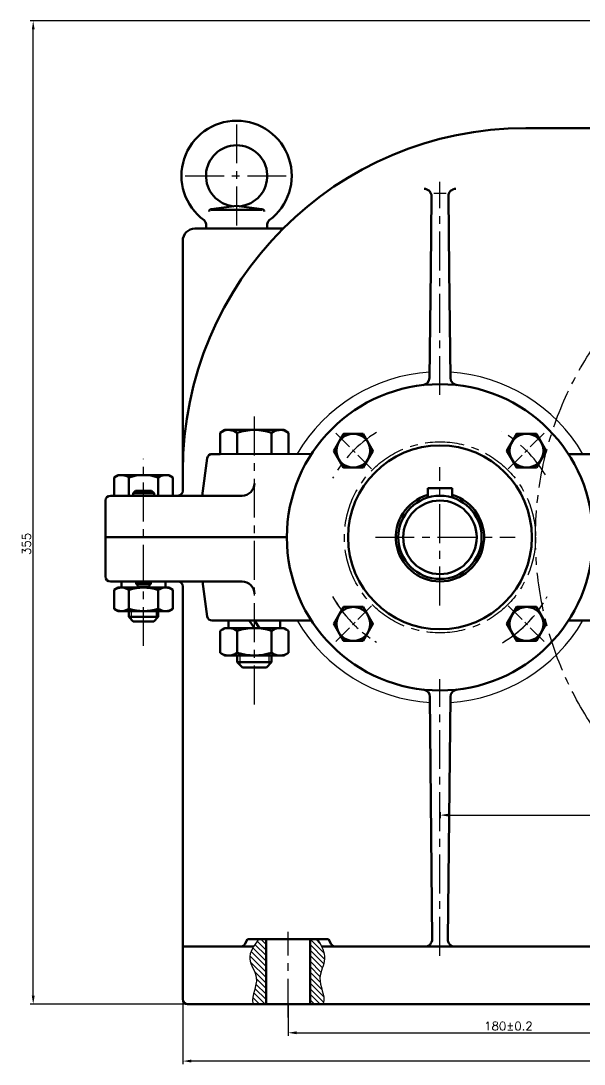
# Model space of a CAD drawing. Header units: millimetres. Extents: x -71 to 1456, y 37 to 827.
# Drawn here: x -71.3 to 158.6, y 383.9 to 809.6 of the extents above; entities that cross this region are included whole.
import ezdxf

# ---------------------------------------------------------------- set-up
doc = ezdxf.new("R2010")
doc.units = ezdxf.units.MM
doc.header["$LTSCALE"] = 0.5
doc.header["$PDMODE"] = 33
doc.header["$PDSIZE"] = 1
doc.linetypes.add('CENTER', pattern=[50.8, 31.75, -6.35, 6.35, -6.35])
doc.layers.add('BOL', color=7, linetype='Continuous', lineweight=50)
for name, color, linetype in [('CEN', 1, 'CENTER'), ('DIM', 124, 'Continuous'), ('HAT', 3, 'Continuous'), ('THIN', 151, 'Continuous')]:
    doc.layers.add(name, color=color, linetype=linetype)
doc.styles.add('DIM', font='simplex.shx')
doc.dimstyles.new('ISO', dxfattribs={"dimscale": 0, "dimtxt": 3.5, "dimasz": 3.5, "dimexe": 1.25, "dimexo": 0, "dimgap": 1, "dimtad": 1, "dimtoh": 1, "dimtxsty": 'DIM', "dimcen": 2.5, "dimadec": 0, "dimazin": 0, "dimtfac": 1, "dimtmove": 0, "dimatfit": 3, "dimfxl": 1, "dimarcsym": 0})

# ---------------------------------------------------------------- blocks, each defined once
blk = doc.blocks.new('*D29')
at = {"layer": 'Defpoints', "color": 0, "transparency": 16777216}
for p in [(-66.25, 809.6), (191.16, 809.6), (-3.22, 408.36)]:
    blk.add_point(p, dxfattribs=at)
at = {"layer": 'DIM', "color": 0, "lineweight": -2, "transparency": 16777216}
for p, q in [((191.16, 809.6), (-67.5, 809.6)), ((-66.25, 411.86), (-66.25, 806.1)), ((-3.22, 408.36), (-67.5, 408.36))]:
    blk.add_line(p, q, dxfattribs=at)
at = {"layer": 'DIM', "color": 0, "transparency": 16777216}
for points in [[(-66.83, 806.1), (-65.66, 806.1), (-66.25, 809.6)], [(-66.83, 411.86), (-65.66, 411.86), (-66.25, 408.36)]]:
    blk.add_solid(points, dxfattribs=at)
at = {"layer": 'DIM', "color": 0, "transparency": 16777216, "insert": (-69, 596.17), "char_height": 3.5, "attachment_point": 5, "rotation": 90, "style": 'DIM'}
blk.add_mtext('{\\Fsimplex|c163;355}', dxfattribs=at)
blk = doc.blocks.new('*D32')
at = {"layer": 'Defpoints', "color": 0, "transparency": 16777216}
for p in [(-5.22, 410.36), (442.78, 410.36), (-5.22, 385.14)]:
    blk.add_point(p, dxfattribs=at)
at = {"layer": 'DIM', "color": 0, "lineweight": -2, "transparency": 16777216}
for p, q in [((-5.22, 410.36), (-5.22, 383.89)), ((442.78, 410.36), (442.78, 383.89)), ((439.28, 385.14), (-1.72, 385.14))]:
    blk.add_line(p, q, dxfattribs=at)
at = {"layer": 'DIM', "color": 0, "transparency": 16777216}
for points in [[(-1.72, 385.73), (-1.72, 384.56), (-5.22, 385.14)], [(439.28, 385.73), (439.28, 384.56), (442.78, 385.14)]]:
    blk.add_solid(points, dxfattribs=at)
at = {"layer": 'DIM', "color": 0, "transparency": 16777216, "insert": (217.89, 387.89), "char_height": 3.5, "attachment_point": 5, "style": 'DIM'}
blk.add_mtext('448', dxfattribs=at)
blk = doc.blocks.new('*D91')
at = {"layer": 'Defpoints', "color": 0, "transparency": 16777216}
for p in [(99.83, 486.7), (277.83, 486.5), (277.83, 485.5)]:
    blk.add_point(p, dxfattribs=at)
at = {"layer": 'DIM', "color": 0, "lineweight": -2, "transparency": 16777216}
for p, q in [((99.83, 486.7), (99.83, 484.25)), ((103.33, 485.5), (274.33, 485.5)), ((277.83, 486.5), (277.83, 484.25))]:
    blk.add_line(p, q, dxfattribs=at)
at = {"layer": 'DIM', "color": 0, "transparency": 16777216}
for points in [[(103.33, 486.09), (103.33, 484.92), (99.83, 485.5)], [(274.33, 486.09), (274.33, 484.92), (277.83, 485.5)]]:
    blk.add_solid(points, dxfattribs=at)
at = {"layer": 'DIM', "color": 0, "transparency": 16777216, "insert": (172.91, 488.25), "char_height": 3.5, "attachment_point": 5, "style": 'DIM'}
blk.add_mtext('178%%P{\\Fsimplex|c163;0.08}', dxfattribs=at)
blk = doc.blocks.new('*D94')
at = {"layer": 'Defpoints', "color": 0, "transparency": 16777216}
for p in [(37.78, 408.36), (217.78, 402.86), (217.78, 396.69)]:
    blk.add_point(p, dxfattribs=at)
at = {"layer": 'DIM', "color": 0, "lineweight": -2, "transparency": 16777216}
for p, q in [((37.78, 408.36), (37.78, 395.44)), ((217.78, 402.86), (217.78, 395.44)), ((41.28, 396.69), (214.28, 396.69))]:
    blk.add_line(p, q, dxfattribs=at)
at = {"layer": 'DIM', "color": 0, "transparency": 16777216}
for points in [[(41.28, 397.27), (41.28, 396.1), (37.78, 396.69)], [(214.28, 397.27), (214.28, 396.1), (217.78, 396.69)]]:
    blk.add_solid(points, dxfattribs=at)
at = {"layer": 'DIM', "color": 0, "transparency": 16777216, "insert": (127.73, 399.44), "char_height": 3.5, "width": 21.1547, "attachment_point": 5, "style": 'DIM'}
blk.add_mtext('180{\\Fsimplex|c163;%%P0.2}', dxfattribs=at)

msp = doc.modelspace()

# ---------------------------------------------------------------- hatches: boundary and pattern name
at = {"layer": 'HAT'}
h = msp.add_hatch(dxfattribs=at)
h.set_pattern_fill('LINE', color=256, scale=0.5, angle=135)
h.set_pattern_definition([(135, (0, -10), (-1.122532, -1.122532), [])])
edge = h.paths.add_edge_path()
edge.add_line((365.123, 598.857), (354.488, 598.857))
edge.add_spline(control_points=[(354.488, 598.857), (354.663, 593.101), (361.212, 582.11), (359.067, 570.484), (358.029, 564.857)], knot_values=[34.4400334, 34.4400334, 34.4400334, 34.4400334, 52.3153751, 69.0816536, 69.0816536, 69.0816536, 69.0816536], degree=3, periodic=0)
edge.add_line((358.029, 564.857), (365.123, 564.857))
edge.add_line((365.123, 564.857), (365.123, 598.857))
edge = h.paths.add_edge_path()
edge.add_spline(control_points=[(388.202, 564.857), (389.309, 570.401), (391.54, 581.577), (392.57, 593.163), (391.763, 598.857)], knot_values=[34.431997, 34.431997, 34.431997, 34.431997, 51.4347584, 68.7114822, 68.7114822, 68.7114822, 68.7114822], degree=3, periodic=0)
edge.add_line((391.763, 598.857), (381.123, 598.857))
edge.add_line((381.123, 598.857), (381.123, 564.857))
edge.add_line((381.123, 564.857), (385.173, 564.857))
edge.add_line((385.173, 564.857), (388.202, 564.857))
edge = h.paths.add_edge_path()
edge.add_line((451.487, 598.857), (434.19, 598.857))
edge.add_line((434.19, 598.857), (434.19, 561.849))
edge.add_spline(control_points=[(434.19, 561.849), (436.525, 559.886), (439.652, 558.796), (442.779, 557.705)], knot_values=[0, 0, 0, 0, 9.5368577, 9.5368577, 9.5368577, 9.5368577], degree=3, periodic=0)
edge.add_line((442.779, 557.705), (442.779, 578.857))
edge.add_arc((444.779, 578.857), 2, 90, 180, ccw=False)
edge.add_line((444.779, 580.857), (445.033, 580.857))
edge.add_line((445.033, 580.857), (445.287, 580.857))
edge.add_line((445.287, 580.857), (451.487, 580.857))
edge.add_line((451.487, 580.857), (451.487, 598.857))
h.paths.add_polyline_path([(474.279, 598.857), (465.529, 598.857), (465.529, 580.857), (469.079, 580.857), (471.687, 580.857), (472.279, 580.857, 0.4142136), (474.279, 582.857)])
edge = h.paths.add_edge_path()
edge.add_line((444.62, 522.469), (446.034, 523.884))
edge.add_line((446.034, 523.884), (444.638, 525.279))
edge.add_line((444.638, 525.279), (445.346, 525.987))
edge.add_line((445.346, 525.987), (443.882, 527.45))
edge.add_arc((446.089, 529.918), 3.31, 181.06663, 228.19702, ccw=False)
edge.add_line((442.779, 529.857), (442.779, 533.421))
edge.add_spline(control_points=[(442.779, 533.421), (439.862, 530.508), (436.946, 527.595), (434.264, 524.473)], knot_values=[0, 0, 0, 0, 12.3517443, 12.3517443, 12.3517443, 12.3517443], degree=3, periodic=0)
edge.add_line((434.264, 524.473), (434.277, 510.854))
edge.add_line((434.277, 510.854), (436.064, 512.641))
edge.add_line((436.064, 512.641), (435.427, 513.277))
edge.add_line((435.427, 513.277), (438.963, 516.813))
edge.add_line((438.963, 516.813), (444.62, 522.469))
h.paths.add_polyline_path([(446.67, 523.247), (446.034, 523.884), (444.62, 522.469), (445.256, 521.833)])
h.paths.add_polyline_path([(438.963, 515.54), (438.963, 516.813), (435.427, 513.277), (436.064, 512.641)], flags=17)
h.paths.add_polyline_path([(454.519, 515.398), (453.883, 516.035), (452.468, 514.621), (453.105, 513.984)])
h.paths.add_polyline_path([(447.448, 508.327), (446.175, 508.327), (443.983, 506.135), (444.62, 505.499)], flags=17)
h.paths.add_polyline_path([(437.279, 441.857), (434.279, 441.857), (434.279, 440.357)])
h.paths.add_polyline_path([(434.279, 423.357), (434.279, 421.857), (437.279, 421.857)], flags=17)
edge = h.paths.add_edge_path()
edge.add_line((397.779, 426.954), (360.278, 427.565))
edge.add_spline(control_points=[(360.278, 427.565), (359.63, 424.486), (358.933, 421.422), (358.235, 418.357)], knot_values=[0, 0, 0, 0, 9.4322379, 9.4322379, 9.4322379, 9.4322379], degree=3, periodic=0)
edge.add_line((358.235, 418.357), (397.779, 418.357))
edge.add_line((397.779, 418.357), (397.779, 426.954))
h.paths.add_polyline_path([(442.306, 481.503, -0.2036204), (443.77, 485.129), (461.451, 502.81, 0.4142043), (461.451, 509.881), (456.631, 514.701), (455.923, 513.994), (454.519, 515.398), (453.105, 513.984), (447.448, 508.327), (444.62, 505.499), (443.983, 506.135), (434.279, 496.431), (434.279, 494.857), (434.279, 481.981), (434.279, 471.857), (434.279, 441.857), (437.279, 441.857), (450.279, 441.857), (450.279, 448.357, 0.4142136), (448.779, 449.857), (445.825, 449.857, -0.4089224), (442.825, 452.803)])
edge = h.paths.add_edge_path()
edge.add_line((28.779, 434.857), (25.735, 434.857))
edge.add_spline(control_points=[(25.735, 434.857), (25.024, 433.858), (24.312, 432.859), (23.714, 431.857)], knot_values=[0, 0, 0, 0, 3.2971194, 3.2971194, 3.2971194, 3.2971194], degree=3, periodic=0)
edge.add_spline(control_points=[(23.714, 431.857), (22.719, 430.192), (21.02, 426.029), (27.141, 418.45), (22.677, 411.982), (23.481, 408.456), (23.503, 408.357)], knot_values=[3.2971194, 3.2971194, 3.2971194, 3.2971194, 8.7770086, 16.9421911, 27.4719785, 27.7759164, 27.7759164, 27.7759164, 27.7759164], degree=3, periodic=0)
edge.add_line((23.503, 408.357), (28.779, 408.357))
edge.add_line((28.779, 408.357), (28.779, 434.857))
edge = h.paths.add_edge_path()
edge.add_spline(control_points=[(52.024, 408.357), (52.057, 408.456), (53.204, 411.892), (48.693, 418.346), (53.623, 426.009), (52.264, 430.19), (51.473, 431.857)], knot_values=[3.1931691, 3.1931691, 3.1931691, 3.1931691, 3.5051906, 14.0349779, 22.0084759, 27.3240986, 27.3240986, 27.3240986, 27.3240986], degree=3, periodic=0)
edge.add_spline(control_points=[(51.473, 431.857), (50.999, 432.858), (50.435, 433.858), (49.871, 434.857)], knot_values=[0, 0, 0, 0, 3.1931691, 3.1931691, 3.1931691, 3.1931691], degree=3, periodic=0)
edge.add_line((49.871, 434.857), (46.779, 434.857))
edge.add_line((46.779, 434.857), (46.779, 408.357))
edge.add_line((46.779, 408.357), (52.024, 408.357))
h.paths.add_polyline_path([(450.279, 421.857), (437.279, 421.857), (434.279, 421.857), (434.279, 423.357), (408.402, 423.357, -0.1989124), (404.866, 424.822), (404.209, 425.478, 0.1631593), (401.364, 426.895), (397.779, 426.954), (397.779, 418.357), (401.26, 418.357, -0.2039568), (404.863, 416.823, 0.1989792), (408.404, 415.357), (448.779, 415.357, 0.4142136), (450.279, 416.857)])

# ---------------------------------------------------------------- linework, layer by layer
at = {"layer": 'BOL'}
for p, q in [((134.779, 765.857), (209.164, 765.857)), ((95.998, 708.047), (96.324, 738.034)), ((103.56, 708.047), (103.235, 738.034)), ((-5.221, 617.857), (-5.221, 719.84)), ((95.52, 663.918), (95.998, 708.047)), ((104.039, 663.918), (103.56, 708.047)), ((10.018, 641.545), (11.945, 642.657)), ((10.018, 641.545), (10.018, 632.857)), ((36.092, 642.657), (11.945, 642.657)), ((17.018, 641.545), (17.018, 632.857)), ((31.018, 632.857), (31.018, 641.545)), ((38.018, 641.545), (36.092, 642.657)), ((38.018, 632.857), (38.018, 641.545)), ((6.779, 632.857), (47.348, 632.875)), ((10.018, 632.857), (6.779, 632.857)), ((152.222, 632.857), (219.468, 632.857)), ((-5.221, 617.857), (-5.221, 625.857)), ((-33.211, 623.304), (-31.56, 624.257)), ((-33.211, 615.857), (-33.211, 623.304)), ((-10.863, 624.257), (-31.56, 624.257)), ((-27.211, 615.857), (-27.211, 623.304)), ((-15.211, 615.857), (-15.211, 623.304)), ((-9.211, 623.304), (-10.863, 624.257)), ((-9.211, 615.857), (-9.211, 623.304)), ((-25.511, 616.857), (-24.511, 617.857)), ((-24.511, 617.857), (-17.911, 617.857)), ((-16.911, 616.857), (-17.911, 617.857)), ((94.779, 618.907), (104.779, 618.907)), ((94.779, 618.907), (94.779, 615.105)), ((104.779, 615.105), (104.779, 618.907)), ((-36.721, 613.857), (-36.721, 582.857)), ((-33.211, 615.857), (-34.721, 615.857)), ((-33.211, 615.857), (-9.211, 615.857)), ((-25.511, 616.857), (-16.911, 616.857)), ((-25.511, 616.857), (-25.475, 615.857)), ((-25.475, 615.857), (-16.947, 615.857)), ((-16.911, 616.857), (-16.947, 615.857)), ((-9.211, 615.857), (-7.221, 615.857)), ((-7.221, 615.857), (19.018, 615.857)), ((-36.721, 598.857), (37.279, 598.857)), ((-34.411, 580.857), (-34.721, 580.857)), ((-8.011, 580.857), (-34.411, 580.857)), ((-24.247, 580.857), (-24.211, 579.857)), ((-24.247, 580.857), (-18.175, 580.857)), ((-24.211, 579.857), (-18.211, 579.857)), ((-24.211, 579.857), (-23.211, 578.857)), ((-18.211, 579.857), (-19.211, 578.857)), ((-18.175, 580.857), (-18.211, 579.857)), ((-8.011, 580.857), (-7.221, 580.857)), ((2.832, 580.857), (-7.221, 580.857)), ((2.832, 580.857), (19.018, 580.857)), ((-33.211, 577.404), (-31.56, 578.357)), ((-33.211, 569.711), (-33.211, 577.404)), ((-23.411, 578.357), (-31.56, 578.357)), ((-27.211, 569.711), (-27.211, 577.404)), ((-23.211, 578.857), (-19.211, 578.857)), ((-10.863, 578.357), (-19.011, 578.357)), ((-15.211, 569.711), (-15.211, 577.404)), ((-9.211, 577.404), (-10.863, 578.357)), ((-9.211, 577.404), (-9.211, 569.711)), ((-5.221, 410.357), (-5.221, 578.857)), ((-33.211, 569.711), (-31.56, 568.757)), ((-27.211, 568.757), (-31.56, 568.757)), ((-15.211, 568.757), (-27.211, 568.757)), ((-27.211, 566.357), (-27.211, 568.757)), ((-25.411, 564.557), (-27.211, 566.357)), ((-15.211, 566.357), (-27.211, 566.357)), ((-15.211, 566.357), (-17.011, 564.557)), ((-10.863, 568.757), (-15.211, 568.757)), ((-15.211, 568.757), (-15.211, 566.357)), ((-9.211, 569.711), (-10.863, 568.757)), ((-17.011, 564.557), (-25.411, 564.557)), ((6.779, 564.857), (47.296, 564.919)), ((24.019, 561.857), (21.918, 564.857)), ((26.119, 561.857), (24.018, 564.857)), ((152.222, 564.857), (219.468, 564.857)), ((10.018, 560.745), (11.945, 561.857)), ((11.945, 561.857), (36.092, 561.857)), ((17.018, 560.745), (17.018, 551.77)), ((31.018, 560.745), (31.018, 551.77)), ((38.018, 560.745), (36.092, 561.857)), ((10.018, 551.77), (11.945, 550.657)), ((17.018, 550.657), (17.018, 547.857)), ((31.018, 547.857), (31.018, 550.657)), ((38.018, 551.77), (36.092, 550.657)), ((17.018, 547.857), (31.018, 547.857)), ((17.018, 547.857), (19.118, 545.757)), ((19.118, 545.757), (28.918, 545.757)), ((31.018, 547.857), (28.918, 545.757)), ((95.706, 533.804), (96.597, 434.884)), ((104.039, 533.796), (102.966, 434.89)), ((21.279, 434.857), (20.124, 432.857)), ((21.279, 434.857), (54.279, 434.857)), ((28.779, 434.857), (28.779, 408.357)), ((46.779, 434.857), (46.779, 408.357)), ((54.279, 434.857), (55.434, 432.857)), ((-5.221, 431.857), (23.714, 431.857)), ((51.442, 431.857), (361.222, 431.857)), ((-3.221, 408.357), (440.779, 408.357))]:
    msp.add_line(p, q, dxfattribs=at)
at = {"layer": 'BOL', "extrusion": (0, 0, -1)}
for p, q in [((16.776, 734.063), (6.426, 732.713)), ((6.426, 732.513), (27.126, 732.513)), ((16.776, 734.063), (27.126, 732.713))]:
    msp.add_line(p, q, dxfattribs=at)
at = {"layer": 'BOL', "ltscale": 10}
msp.add_line((35.784, 724.852), (-0.223, 724.84), dxfattribs=at)
at = {"layer": 'BOL', "ltscale": 2, "extrusion": (0, 0, -1)}
for p, q in [((4.285, 724.841), (4.285, 726.608)), ((29.285, 724.85), (29.285, 726.622))]:
    msp.add_line(p, q, dxfattribs=at)
at = {"layer": 'BOL', "ltscale": 0.2}
for p, q in [((2.694, 615.857), (4.798, 631.13)), ((2.832, 580.857), (4.798, 566.584))]:
    msp.add_line(p, q, dxfattribs=at)
at = {"layer": 'BOL'}
for points in [[(56.424, 634.212), (60.424, 641.141), (68.424, 641.141), (72.424, 634.212), (68.424, 627.284), (60.424, 627.284)], [(143.135, 634.212), (139.135, 641.141), (131.135, 641.141), (127.135, 634.212), (131.135, 627.284), (139.135, 627.284)], [(-30.211, 580.857), (-12.211, 580.857), (-12.211, 578.357), (-30.211, 578.357)], [(56.424, 563.502), (60.424, 556.574), (68.424, 556.574), (72.424, 563.502), (68.424, 570.43), (60.424, 570.43)], [(143.135, 563.502), (139.135, 556.574), (131.135, 556.574), (127.135, 563.502), (131.135, 570.43), (139.135, 570.43)], [(13.518, 564.857), (34.518, 564.857), (34.518, 561.831), (13.518, 561.831)]]:
    msp.add_lwpolyline(points, close=True, dxfattribs=at)
for points in [[(10.018, 560.745), (10.018, 551.77)], [(38.018, 551.77), (38.018, 560.745)], [(11.945, 550.657), (36.092, 550.657)]]:
    msp.add_lwpolyline(points, dxfattribs=at)
for centre, radius in [((99.779, 598.857), 62.5), ((64.424, 634.212), 6.928), ((135.135, 634.212), 6.928), ((99.779, 598.857), 37.5), ((99.779, 598.857), 17), ((99.779, 598.857), 15), ((64.424, 563.502), 6.928), ((135.135, 563.502), 6.928)]:
    msp.add_circle(centre, radius, dxfattribs=at)
at = {"layer": 'BOL', "ltscale": 0.5, "extrusion": (0, 0, -1)}
for centre, radius, start, end in [((-16.776, 746.363), 22.5, 306.26105, 233.68613), ((-16.776, 746.363), 12.5, 275.21629, 264.78371), ((-2.285, 726.608), 2, 126.26105, 180), ((-31.285, 726.622), 2, 0, 53.68613)]:
    msp.add_arc(centre, radius, start, end, dxfattribs=at)
at = {"layer": 'BOL'}
for centre, radius, start, end in [((134.779, 625.857), 140, 90, 180), ((93.324, 738.067), 3, 359.37853, 90), ((106.235, 738.067), 3, 90, 180.62147), ((92.52, 663.982), 3, 275.90972, 358.76598), ((107.038, 663.982), 3, 181.23402, 264.09028), ((13.518, 636.595), 6.062, 54.73561, 114.73561), ((24.018, 620.077), 22.58, 71.94029, 108.05971), ((34.518, 636.595), 6.062, 65.26439, 125.26439), ((-30.211, 619.061), 5.196, 54.73561, 114.73561), ((-21.211, 604.903), 19.354, 71.94029, 108.05971), ((-12.211, 619.061), 5.196, 65.26439, 125.26439), ((-7.221, 617.857), 2, 270, 0), ((19.018, 620.857), 5, 270, 0), ((-34.721, 613.857), 2, 90, 180), ((99.779, 598.857), 18, 106.12762, 73.87238), ((-34.721, 582.857), 2, 180, 270), ((-7.221, 578.857), 2, 0, 90), ((19.018, 575.857), 5, 0, 90), ((-30.211, 573.161), 5.196, 54.73561, 114.73561), ((-21.211, 559.003), 19.354, 90, 108.05971), ((-21.211, 559.003), 19.354, 71.94029, 90), ((-12.211, 573.161), 5.196, 65.26439, 125.26439), ((-30.211, 573.953), 5.196, 245.26439, 305.26439), ((-21.211, 588.111), 19.354, 251.94029, 288.05971), ((-12.211, 573.953), 5.196, 234.73561, 294.73561), ((13.518, 555.795), 6.062, 54.73561, 114.73561), ((24.018, 539.277), 22.58, 71.94029, 108.05971), ((34.518, 555.795), 6.062, 65.26439, 125.26439), ((13.518, 556.719), 6.062, 245.26439, 305.26439), ((24.018, 573.237), 22.58, 251.94029, 288.05971), ((34.518, 556.719), 6.062, 234.73561, 294.73561), ((92.706, 533.745), 3, 1.12881, 83.98508), ((107.038, 533.732), 3, 95.90972, 178.76598), ((93.597, 434.857), 3, 270, 0.51626), ((105.966, 434.857), 3, 179.37853, 270), ((18.392, 433.857), 2, 270, 330), ((57.166, 433.857), 2, 210, 270), ((-3.221, 410.357), 2, 180, 270)]:
    msp.add_arc(centre, radius, start, end, dxfattribs=at)
at = {"layer": 'BOL', "extrusion": (0, 0, -1)}
for centre, start, end in [((-6.426, 731.813), 0, 90), ((-27.126, 731.813), 90, 180)]:
    msp.add_arc(centre, 0.9, start, end, dxfattribs=at)
at = {"layer": 'BOL', "ltscale": 10}
msp.add_arc((-0.221, 719.84), 5, 90.01964, 180, dxfattribs=at)
at = {"layer": 'BOL', "ltscale": 0.2}
for centre, start, end in [((6.779, 630.857), 90, 172.15597), ((6.779, 566.857), 187.84403, 270)]:
    msp.add_arc(centre, 2, start, end, dxfattribs=at)
at = {"layer": 'CEN'}
for p, q in [((16.776, 767.363), (16.776, 725.363)), ((-4.224, 746.363), (37.776, 746.363)), ((99.779, 656.94), (99.779, 743.976)), ((24.018, 530.696), (24.018, 649.618)), ((-21.211, 554.535), (-21.211, 630.829)), ((99.779, 571.094), (99.779, 627.517)), ((73.415, 598.857), (130.496, 598.857)), ((99.779, 428.152), (99.779, 541.014)), ((37.779, 402.857), (37.779, 437.857))]:
    msp.add_line(p, q, dxfattribs=at)
at = {"layer": 'CEN', "ltscale": 0.5}
for p, q in [((71.88, 626.756), (57.177, 641.459)), ((127.678, 626.756), (142.381, 641.459)), ((71.88, 570.958), (57.177, 556.255)), ((127.678, 570.958), (142.381, 556.255))]:
    msp.add_line(p, q, dxfattribs=at)
at = {"layer": 'CEN'}
for centre, radius in [((277.779, 598.857), 139), ((99.779, 598.857), 39)]:
    msp.add_circle(centre, radius, dxfattribs=at)
for centre, radius, start, end in [((-112.052, 610.657), 139, 13.30376, 13.30978), ((99.779, 598.857), 50, 121.27281, 151.19776), ((99.779, 598.857), 50, 30.63873, 59.74674), ((99.779, 598.857), 50, 208.80224, 238.72719), ((99.779, 598.857), 50, 301.27281, 331.19776), ((99.779, 598.857), 50, 209.86128, 237.7842), ((99.779, 598.857), 50, 300.70725, 330.05926), ((99.779, 598.857), 50, 302.2158, 330.13872), ((-112.052, 582.657), 139, 346.69022, 346.69624)]:
    msp.add_arc(centre, radius, start, end, dxfattribs=at)
at = {"layer": 'HAT', "ltscale": 0.2}
for points in [[(25.735, 434.857), (22.185, 426.83), (24.801, 419.095), (23.438, 408.654), (23.503, 408.357)], [(49.871, 434.857), (52.693, 426.83), (50.757, 419.095), (52.12, 408.654), (52.024, 408.357)]]:
    msp.add_spline(points, degree=3, dxfattribs=at)
at = {"layer": 'THIN'}
for p, q in [((97.279, 739.315), (102.279, 739.315)), ((-26.311, 568.757), (-26.311, 565.457)), ((-16.111, 568.757), (-16.111, 565.457)), ((18.068, 550.657), (18.068, 546.807)), ((29.968, 550.657), (29.968, 546.807))]:
    msp.add_line(p, q, dxfattribs=at)
for start, end in [(93.59667, 149.74003), (30.24534, 86.40333), (210.19338, 266.55798), (273.59667, 329.75466)]:
    msp.add_arc((99.779, 598.857), 67.5, start, end, dxfattribs=at)

# ---------------------------------------------------------------- dimensions: what is measured, and where the dimension line sits
at = {"layer": 'DIM'}
dim = msp.add_linear_dim(base=(-66.246, 809.6), p1=(-3.221, 408.357), p2=(191.164, 809.6), angle=90, text='{\\Fsimplex|c163;355}', dimstyle='ISO', override={"dimscale": 1}, dxfattribs=at)
dim.commit()
dim.dimension.update_dxf_attribs({"geometry": '*D29', "text_midpoint": (-66.246, 596.173), "dimtype": 160})
for base, p1, p2, text, picture, middle in [((277.833, 485.503), (99.829, 486.7), (277.833, 486.502), '<>%%P{\\Fsimplex|c163;0.08}', '*D91', (172.909, 485.503)), ((217.779, 396.687), (37.779, 408.357), (217.779, 402.857), '<>{\\Fsimplex|c163;%%P0.2}', '*D94', (127.73, 396.687))]:
    dim = msp.add_linear_dim(base=base, p1=p1, p2=p2, text=text, dimstyle='ISO', override={"dimscale": 1}, dxfattribs=at)
    dim.commit()
    dim.dimension.update_dxf_attribs({"geometry": picture, "text_midpoint": middle, "dimtype": 160})
dim = msp.add_linear_dim(base=(-5.221, 385.144), p1=(442.779, 410.357), p2=(-5.221, 410.357), dimstyle='ISO', override={"dimscale": 1}, dxfattribs=at)
dim.commit()
dim.dimension.update_dxf_attribs({"geometry": '*D32', "text_midpoint": (217.886, 385.144), "dimtype": 160})

doc.saveas('drawing.dxf')
